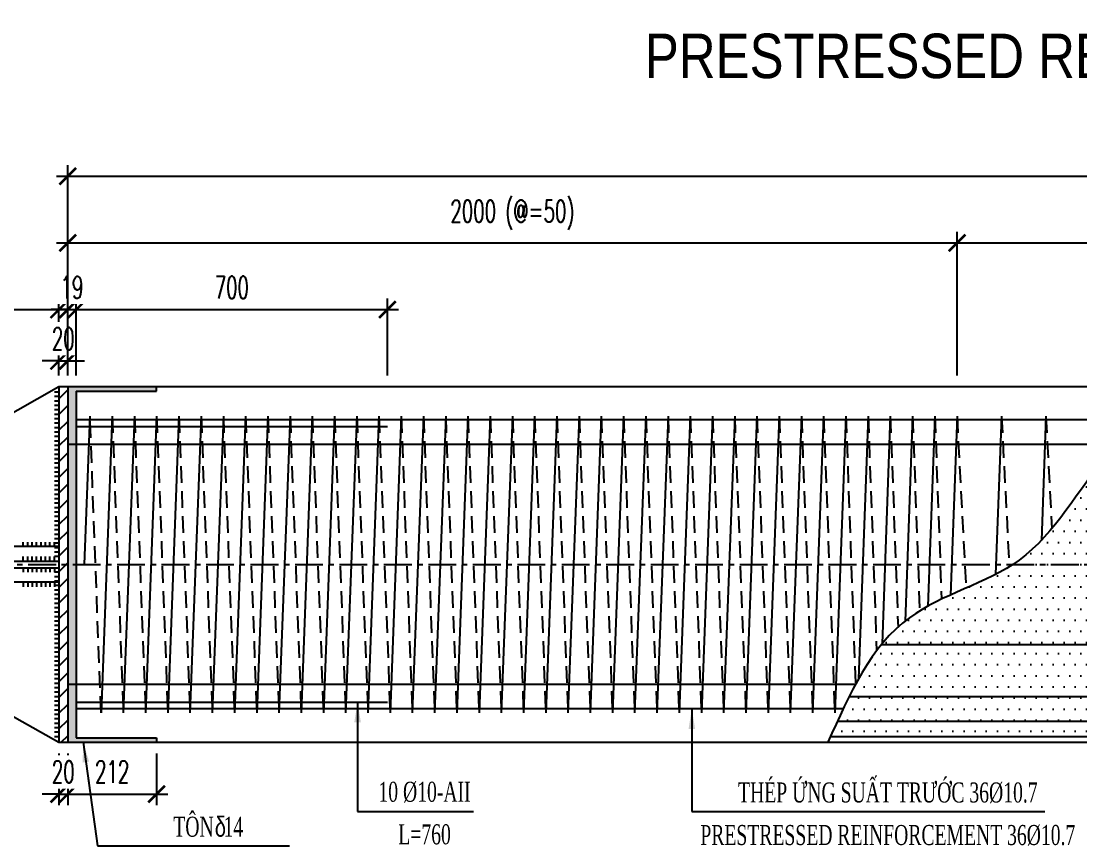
# Model space of a CAD drawing. Extents: x -687 to 808890, y -259 to 107959.
# Drawn here: x 798698 to 801079, y 77413 to 79268 of the extents above; entities that cross this region are included whole.
import ezdxf
from ezdxf.enums import TextEntityAlignment as Align

# ---------------------------------------------------------------- set-up
doc = ezdxf.new("R2010")
doc.units = 0
doc.header["$MEASUREMENT"] = 0
doc.header["$PDMODE"] = 3
doc.linetypes.add('CENTER', pattern=[2, 1.25, -0.25, 0.25, -0.25])
doc.linetypes.add('HIDDEN', pattern=[0.375, 0.25, -0.125])
doc.layers.get('0').update_dxf_attribs({"color": 3, "linetype": 'CONTINUOUS'})
doc.layers.get('DEFPOINTS').update_dxf_attribs({"linetype": 'CONTINUOUS'})
for name, color, linetype in [('Han', 7, 'CONTINUOUS'), ('Hatch', 5, 'CONTINUOUS'), ('Hidden', 4, 'HIDDEN'), ('Kich thuoc', 4, 'CONTINUOUS'), ('Net vang', 2, 'CONTINUOUS'), ('Text', 3, 'CONTINUOUS'), ('Thep chu', 1, 'CONTINUOUS'), ('Thep dai', 6, 'CONTINUOUS'), ('Tim', 8, 'CENTER')]:
    doc.layers.add(name, color=color, linetype=linetype)
doc.styles.add('Kichthuoc', font='romans.shx', dxfattribs={"width": 0.6})
doc.styles.get("Standard").update_dxf_attribs({"font": 'vntimeh.shx', "width": 0.65})
doc.styles.add('SYMBOL', font='greeks.shx', dxfattribs={"width": 0.8})
doc.styles.add('Ten', font='Vharialn.ttf')
doc.styles.add('THUONG', font='vnsimpleh.shx', dxfattribs={"width": 0.8})
doc.dimstyles.new('Dim 250', dxfattribs={"dimscale": 250, "dimtxt": 0.2, "dimasz": 0.15, "dimexe": 0.1, "dimexo": 0.1, "dimgap": 0.1, "dimtad": 1, "dimdec": 0, "dimlfac": -1, "dimzin": 0, "dimdsep": 46, "dimtxsty": 'Kichthuoc', "dimblk": 'ARCHTICK', "dimcen": 0.1, "dimdle": 0.1, "dimclrd": 4, "dimclre": 4, "dimclrt": 3, "dimadec": 0, "dimazin": 0, "dimtfac": 1, "dimtdec": 0, "dimtix": 1, "dimtmove": 2, "dimatfit": 3, "dimfxl": 1, "dimtfill": 1, "dimtolj": 1, "dimtzin": 0, "dimarcsym": 0})
doc.dimstyles.new('Le 250', dxfattribs={"dimscale": 250, "dimtxt": 0.22, "dimasz": 0.18, "dimexe": 0.1, "dimexo": 0.2, "dimgap": 0.1, "dimtad": 1, "dimdec": 0, "dimzin": 0, "dimdsep": 46, "dimtxsty": 'Kichthuoc', "dimblk": 'ARCHTICK', "dimcen": 0, "dimdle": 0.1, "dimclrd": 2, "dimclre": 2, "dimclrt": 256, "dimadec": 0, "dimazin": 0, "dimtfac": 1, "dimtdec": 0, "dimtix": 1, "dimtmove": 2, "dimatfit": 3, "dimfxl": 1, "dimtolj": 1, "dimtzin": 0, "dimarcsym": 0})
pattern_1 = [(45, (29890.79546142672, -26040.17226566958), (-17.67766952966368, 17.67766952966369), [])]

# ---------------------------------------------------------------- blocks, each defined once
blk = doc.blocks.new('_ArchTick')
at = {"color": 0, "linetype": 'ByBlock', "const_width": 0.15}
blk.add_lwpolyline([(-0.5, -0.5), (0.5, 0.5)], dxfattribs=at)
blk = doc.blocks.new('*D355')
at = {"layer": 'DEFPOINTS', "color": 0}
for p in [(798782.5368074952, 78619.23726367421), (798182.536807495, 78446.25324388397), (798782.5368074952, 78446.25324388397)]:
    blk.add_point(p, dxfattribs=at)
at = {"layer": 'Kich thuoc', "color": 4, "lineweight": -2}
for p, q in [((798182.536807495, 78471.25324388397), (798182.536807495, 78644.2372636742)), ((798782.5368074952, 78471.25324388397), (798782.5368074952, 78644.2372636742)), ((798157.536807495, 78619.23726367421), (798807.5368074952, 78619.23726367421))]:
    blk.add_line(p, q, dxfattribs=at)
at = {"layer": 'Kich thuoc', "color": 4, "lineweight": -2, "xscale": 37.5, "yscale": 37.5, "zscale": 37.5, "rotation": 180}
blk.add_blockref('_ArchTick', (798182.536807495, 78619.23726367421), dxfattribs=at)
at = {"layer": 'Kich thuoc', "color": 4, "lineweight": -2, "xscale": 37.5, "yscale": 37.5, "zscale": 37.5}
blk.add_blockref('_ArchTick', (798782.5368074952, 78619.23726367421), dxfattribs=at)
at = {"layer": 'Kich thuoc', "color": 3, "insert": (798482.5368074952, 78669.23726367421), "char_height": 50, "attachment_point": 5, "style": 'Kichthuoc', "bg_fill": 3, "box_fill_scale": 1.25, "bg_fill_color": 9, "bg_fill_true_color": 13158600, "bg_fill_transparency": 11732736}
blk.add_mtext('\\A1;600', dxfattribs=at)
blk = doc.blocks.new('*D356')
at = {"layer": 'DEFPOINTS', "color": 0}
for p in [(798802.536807495, 77646.2532438835), (799002.5368074952, 77646.25324388396), (799002.5368074952, 77529.7515545743)]:
    blk.add_point(p, dxfattribs=at)
at = {"layer": 'Kich thuoc', "color": 4, "lineweight": -2}
for p, q in [((798802.536807495, 77621.2532438835), (798802.536807495, 77504.7515545743)), ((799002.5368074952, 77621.25324388396), (799002.5368074952, 77504.7515545743)), ((798777.536807495, 77529.7515545743), (799027.536807495, 77529.7515545743))]:
    blk.add_line(p, q, dxfattribs=at)
at = {"layer": 'Kich thuoc', "color": 4, "lineweight": -2, "xscale": 37.5, "yscale": 37.5, "zscale": 37.5, "rotation": 180}
blk.add_blockref('_ArchTick', (798802.536807495, 77529.7515545743), dxfattribs=at)
at = {"layer": 'Kich thuoc', "color": 4, "lineweight": -2, "xscale": 37.5, "yscale": 37.5, "zscale": 37.5}
blk.add_blockref('_ArchTick', (799002.5368074952, 77529.7515545743), dxfattribs=at)
at = {"layer": 'Kich thuoc', "color": 3, "insert": (798902.536807495, 77579.7515545743), "char_height": 50, "attachment_point": 5, "style": 'Kichthuoc', "bg_fill": 3, "box_fill_scale": 1.25, "bg_fill_color": 9, "bg_fill_true_color": 13158600, "bg_fill_transparency": 4541452}
blk.add_mtext('\\A1;212', dxfattribs=at)
blk = doc.blocks.new('*D357')
at = {"layer": 'DEFPOINTS', "color": 0}
for p in [(798782.536807495, 77646.25324388349), (798802.536807495, 77646.2532438835), (798802.536807495, 77529.7515545743)]:
    blk.add_point(p, dxfattribs=at)
at = {"layer": 'Kich thuoc', "color": 4, "lineweight": -2}
for p, q in [((798782.536807495, 77621.25324388349), (798782.536807495, 77504.7515545743)), ((798802.536807495, 77621.2532438835), (798802.536807495, 77504.7515545743)), ((798782.536807495, 77529.7515545743), (798745.036807495, 77529.7515545743)), ((798782.536807495, 77529.7515545743), (798802.536807495, 77529.7515545743)), ((798802.536807495, 77529.7515545743), (798840.0368074952, 77529.7515545743))]:
    blk.add_line(p, q, dxfattribs=at)
at = {"layer": 'Kich thuoc', "color": 4, "lineweight": -2, "xscale": 37.5, "yscale": 37.5, "zscale": 37.5}
blk.add_blockref('_ArchTick', (798782.536807495, 77529.7515545743), dxfattribs=at)
at = {"layer": 'Kich thuoc', "color": 4, "lineweight": -2, "xscale": 37.5, "yscale": 37.5, "zscale": 37.5, "rotation": 180}
blk.add_blockref('_ArchTick', (798802.536807495, 77529.7515545743), dxfattribs=at)
at = {"layer": 'Kich thuoc', "color": 3, "insert": (798792.536807495, 77579.7515545743), "char_height": 50, "attachment_point": 5, "style": 'Kichthuoc', "bg_fill": 3, "box_fill_scale": 1.25, "bg_fill_color": 9, "bg_fill_true_color": 13158600, "bg_fill_transparency": 11732736}
blk.add_mtext('\\A1;20', dxfattribs=at)
blk = doc.blocks.new('*D358')
at = {"layer": 'DEFPOINTS', "color": 0}
for p in [(798802.536807495, 78503.8045265368), (798782.5368074952, 78446.25324388397), (798802.536807495, 78446.25324388398)]:
    blk.add_point(p, dxfattribs=at)
at = {"layer": 'Kich thuoc', "color": 4, "lineweight": -2}
for p, q in [((798782.5368074952, 78471.25324388397), (798782.5368074952, 78528.8045265368)), ((798802.536807495, 78471.25324388398), (798802.536807495, 78528.8045265368)), ((798782.5368074952, 78503.8045265368), (798745.0368074952, 78503.8045265368)), ((798782.5368074952, 78503.8045265368), (798802.536807495, 78503.8045265368)), ((798802.536807495, 78503.8045265368), (798840.036807495, 78503.8045265368))]:
    blk.add_line(p, q, dxfattribs=at)
at = {"layer": 'Kich thuoc', "color": 4, "lineweight": -2, "xscale": 37.5, "yscale": 37.5, "zscale": 37.5}
blk.add_blockref('_ArchTick', (798782.5368074952, 78503.8045265368), dxfattribs=at)
at = {"layer": 'Kich thuoc', "color": 4, "lineweight": -2, "xscale": 37.5, "yscale": 37.5, "zscale": 37.5, "rotation": 180}
blk.add_blockref('_ArchTick', (798802.536807495, 78503.8045265368), dxfattribs=at)
at = {"layer": 'Kich thuoc', "color": 3, "insert": (798792.536807495, 78553.8045265368), "char_height": 50, "attachment_point": 5, "style": 'Kichthuoc', "bg_fill": 3, "box_fill_scale": 1.25, "bg_fill_color": 9, "bg_fill_true_color": 13158600, "bg_fill_transparency": 5047472}
blk.add_mtext('\\A1;20', dxfattribs=at)
blk = doc.blocks.new('*D359')
at = {"layer": 'DEFPOINTS', "color": 0}
for p in [(800802.5368074953, 78769.23726367422), (798802.5368074952, 78446.25324388396), (800802.5368074953, 78446.25324388396)]:
    blk.add_point(p, dxfattribs=at)
at = {"layer": 'Kich thuoc', "color": 4, "lineweight": -2}
for p, q in [((798802.5368074952, 78471.25324388396), (798802.5368074952, 78794.23726367422)), ((800802.5368074953, 78471.25324388396), (800802.5368074953, 78794.23726367422)), ((798777.5368074952, 78769.23726367422), (800827.5368074952, 78769.23726367422))]:
    blk.add_line(p, q, dxfattribs=at)
at = {"layer": 'Kich thuoc', "color": 4, "lineweight": -2, "xscale": 37.5, "yscale": 37.5, "zscale": 37.5, "rotation": 180}
blk.add_blockref('_ArchTick', (798802.5368074952, 78769.23726367422), dxfattribs=at)
at = {"layer": 'Kich thuoc', "color": 4, "lineweight": -2, "xscale": 37.5, "yscale": 37.5, "zscale": 37.5}
blk.add_blockref('_ArchTick', (800802.5368074953, 78769.23726367422), dxfattribs=at)
at = {"layer": 'Kich thuoc', "color": 3, "insert": (799802.5368074952, 78832.33250176946), "char_height": 50, "attachment_point": 5, "style": 'Kichthuoc', "bg_fill": 3, "box_fill_scale": 1.25, "bg_fill_color": 9, "bg_fill_true_color": 13158600, "bg_fill_transparency": 4343244}
blk.add_mtext('\\A1;{2000 (@=50)}', dxfattribs=at)
blk = doc.blocks.new('*D360')
at = {"layer": 'DEFPOINTS', "color": 0}
for p in [(799521.536807495, 78619.23726367421), (798821.5368074953, 78446.25324388396), (799521.536807495, 78446.25324388396)]:
    blk.add_point(p, dxfattribs=at)
at = {"layer": 'Kich thuoc', "color": 4, "lineweight": -2}
for p, q in [((798821.5368074953, 78471.25324388396), (798821.5368074953, 78644.2372636742)), ((799521.536807495, 78471.25324388396), (799521.536807495, 78644.2372636742)), ((798796.5368074952, 78619.23726367421), (799546.5368074952, 78619.23726367421))]:
    blk.add_line(p, q, dxfattribs=at)
at = {"layer": 'Kich thuoc', "color": 4, "lineweight": -2, "xscale": 37.5, "yscale": 37.5, "zscale": 37.5, "rotation": 180}
blk.add_blockref('_ArchTick', (798821.5368074953, 78619.23726367421), dxfattribs=at)
at = {"layer": 'Kich thuoc', "color": 4, "lineweight": -2, "xscale": 37.5, "yscale": 37.5, "zscale": 37.5}
blk.add_blockref('_ArchTick', (799521.536807495, 78619.23726367421), dxfattribs=at)
at = {"layer": 'Kich thuoc', "color": 3, "insert": (799171.5368074952, 78669.23726367421), "char_height": 50, "attachment_point": 5, "style": 'Kichthuoc', "bg_fill": 3, "box_fill_scale": 1.25, "bg_fill_color": 9, "bg_fill_true_color": 13158600, "bg_fill_transparency": 11732736}
blk.add_mtext('\\A1;700', dxfattribs=at)
blk = doc.blocks.new('*D346')
at = {"layer": 'DEFPOINTS', "color": 0}
for p in [(798821.5368074953, 78619.23726367421), (798802.5368074952, 78446.25324388396), (798821.5368074953, 78446.25324388396)]:
    blk.add_point(p, dxfattribs=at)
at = {"layer": 'Kich thuoc', "color": 4, "lineweight": -2}
for p, q in [((798802.5368074952, 78471.25324388396), (798802.5368074952, 78644.2372636742)), ((798821.5368074953, 78471.25324388396), (798821.5368074953, 78644.2372636742)), ((798802.5368074952, 78619.23726367421), (798765.0368074952, 78619.23726367421)), ((798802.5368074952, 78619.23726367421), (798821.5368074953, 78619.23726367421)), ((798821.5368074953, 78619.23726367421), (798859.0368074952, 78619.23726367421))]:
    blk.add_line(p, q, dxfattribs=at)
at = {"layer": 'Kich thuoc', "color": 4, "lineweight": -2, "xscale": 37.5, "yscale": 37.5, "zscale": 37.5}
blk.add_blockref('_ArchTick', (798802.5368074952, 78619.23726367421), dxfattribs=at)
at = {"layer": 'Kich thuoc', "color": 4, "lineweight": -2, "xscale": 37.5, "yscale": 37.5, "zscale": 37.5, "rotation": 180}
blk.add_blockref('_ArchTick', (798821.5368074953, 78619.23726367421), dxfattribs=at)
at = {"layer": 'Kich thuoc', "color": 3, "insert": (798812.0368074952, 78669.23726367421), "char_height": 50, "attachment_point": 5, "style": 'Kichthuoc', "bg_fill": 3, "box_fill_scale": 1.25, "bg_fill_color": 9, "bg_fill_true_color": 13158600, "bg_fill_transparency": 11732736}
blk.add_mtext('\\A1;19', dxfattribs=at)
blk = doc.blocks.new('*D338')
at = {"layer": 'DEFPOINTS', "color": 0}
for p in [(805602.5368074953, 78919.2372636741), (798802.5368074954, 78446.25324388385), (805602.5368074953, 78446.25324388385)]:
    blk.add_point(p, dxfattribs=at)
at = {"layer": 'Kich thuoc', "color": 4, "lineweight": -2}
for p, q in [((798802.5368074954, 78471.25324388387), (798802.5368074954, 78944.2372636741)), ((805602.5368074953, 78471.25324388387), (805602.5368074953, 78944.2372636741)), ((798777.5368074953, 78919.2372636741), (805627.5368074954, 78919.2372636741))]:
    blk.add_line(p, q, dxfattribs=at)
at = {"layer": 'Kich thuoc', "color": 4, "lineweight": -2, "xscale": 37.5, "yscale": 37.5, "zscale": 37.5, "rotation": 180}
blk.add_blockref('_ArchTick', (798802.5368074954, 78919.2372636741), dxfattribs=at)
at = {"layer": 'Kich thuoc', "color": 4, "lineweight": -2, "xscale": 37.5, "yscale": 37.5, "zscale": 37.5}
blk.add_blockref('_ArchTick', (805602.5368074953, 78919.2372636741), dxfattribs=at)
at = {"layer": 'Kich thuoc', "color": 3, "insert": (802202.5368074954, 78984.71345415029), "char_height": 50, "attachment_point": 5, "style": 'THUONG', "bg_fill": 3, "box_fill_scale": 1.25, "bg_fill_color": 9, "bg_fill_true_color": 13158600, "bg_fill_transparency": 11989052}
blk.add_mtext('\\A1;l = mòi 7000 + ®Çu 30000', dxfattribs=at)
blk = doc.blocks.new('*D339')
at = {"layer": 'DEFPOINTS', "color": 0}
for p in [(803602.536807495, 78769.2372636741), (800802.536807495, 78446.25324388384), (803602.536807495, 78446.25324388384)]:
    blk.add_point(p, dxfattribs=at)
at = {"layer": 'Kich thuoc', "color": 4, "lineweight": -2}
for p, q in [((800802.536807495, 78471.25324388382), (800802.536807495, 78794.2372636741)), ((803602.536807495, 78471.25324388382), (803602.536807495, 78794.2372636741)), ((800777.536807495, 78769.2372636741), (803627.536807495, 78769.2372636741))]:
    blk.add_line(p, q, dxfattribs=at)
at = {"layer": 'Kich thuoc', "color": 4, "lineweight": -2, "xscale": 37.5, "yscale": 37.5, "zscale": 37.5, "rotation": 180}
blk.add_blockref('_ArchTick', (800802.536807495, 78769.2372636741), dxfattribs=at)
at = {"layer": 'Kich thuoc', "color": 4, "lineweight": -2, "xscale": 37.5, "yscale": 37.5, "zscale": 37.5}
blk.add_blockref('_ArchTick', (803602.536807495, 78769.2372636741), dxfattribs=at)
at = {"layer": 'Kich thuoc', "color": 3, "insert": (802202.536807495, 78832.33250176934), "char_height": 50, "attachment_point": 5, "style": 'Kichthuoc', "bg_fill": 3, "box_fill_scale": 1.25, "bg_fill_color": 9, "bg_fill_true_color": 13158600, "bg_fill_transparency": 14870860}
blk.add_mtext('\\A1;3000 + 26000 (@=100)', dxfattribs=at)

msp = doc.modelspace()

# ---------------------------------------------------------------- hatches: boundary and pattern name
at = {"layer": 'Hatch'}
h = msp.add_hatch(dxfattribs=at)
h.set_pattern_fill('DOTS', color=11, scale=400, style=0)
h.set_pattern_definition([(180, (1604493.353395659, -32679.0669423168), (-12.5, 25), [0, -25])])
edge = h.paths.add_edge_path()
edge.add_spline(control_points=[(802156.3621573301, 77664.58376043232), (802147.0929070798, 77653.13287939534), (802097.2669945871, 77618.69796543007), (802006.3749300952, 77871.18451819126), (802086.6847655472, 77984.5866442677), (802127.5368074952, 78042.27208697086)], knot_values=[811.1105619032805, 811.1105619032805, 811.1105619032805, 811.1105619032805, 862.8817420600491, 1073.007423085101, 1290.55793398011, 1290.55793398011, 1290.55793398011, 1290.55793398011], degree=3, periodic=0)
edge.add_line((802127.5368074954, 77646.25324388396), (800512.3121533527, 77646.25324388396))
edge.add_line((802127.5368074952, 78446.25324388396), (801308.9867264082, 78446.25324388396))
edge.add_spline(control_points=[(801308.9867264082, 78446.25324388397), (801250.0074601009, 78398.87204055418), (801110.265725383, 78286.61002102026), (800980.0828141998, 78027.3181994787), (800648.0255334103, 77952.68527407982), (800560.2154832212, 77754.41586291604), (800512.3121533527, 77646.25324388396)], knot_values=[0, 0, 0, 0, 226.3984406614406, 536.4141132316198, 815.3474170752341, 1150.174081805529, 1150.174081805529, 1150.174081805529, 1150.174081805529], degree=3, periodic=0)
edge.add_spline(control_points=[(802127.5368074952, 78446.25324388396), (802087.1737908009, 78379.61237726791), (802006.447757412, 78246.33064403584), (802093.1106232707, 78093.83629429266), (802140.1123354136, 78023.14569065528), (802146.2585872802, 78013.73384780766)], knot_values=[0, 0, 0, 0, 217.5505108953551, 435.1010217907101, 468.7300432359164, 468.7300432359164, 468.7300432359164, 468.7300432359164], degree=3, periodic=0)
h = msp.add_hatch(color=7, dxfattribs=at)
h.paths.add_polyline_path([(798821.5368074948, 78316.25324388398), (798802.536807495, 78316.25324388396), (798802.536807495, 78046.25324388397), (798821.5368074948, 78046.25324388398)])
h.paths.add_polyline_path([(798821.5368074948, 78046.25324388397), (798802.536807495, 78046.25324388397), (798802.536807495, 77776.25324388396), (798821.5368074948, 77776.25324388394)])

# ---------------------------------------------------------------- linework, layer by layer
msp.add_line((798182.5368074949, 77986.25324388396), (798782.5368074948, 77646.25324388396))
at = {"layer": 'Han'}
for p, q in [((798782.5368074945, 78433.75324388416), (798772.5368074944, 78433.75324388416)), ((798782.5368074945, 78423.75324388414), (798772.5368074944, 78423.75324388414)), ((798782.5368074945, 78413.75324388414), (798772.5368074944, 78413.75324388414)), ((798782.5368074945, 78403.75324388414), (798772.5368074944, 78403.75324388414)), ((798782.5368074945, 78393.75324388414), (798772.5368074944, 78393.75324388414)), ((798782.5368074945, 78383.75324388414), (798772.5368074944, 78383.75324388414)), ((798782.5368074945, 78373.75324388414), (798772.5368074944, 78373.75324388414)), ((798782.5368074945, 78363.75324388414), (798772.5368074944, 78363.75324388414)), ((798782.5368074945, 78353.75324388414), (798772.5368074944, 78353.75324388414)), ((798782.5368074945, 78343.75324388413), (798772.5368074944, 78343.75324388413)), ((798782.5368074945, 78333.75324388413), (798772.5368074944, 78333.75324388413)), ((798782.5368074945, 78323.75324388413), (798772.5368074944, 78323.75324388413)), ((798782.5368074945, 78313.75324388413), (798772.5368074944, 78313.75324388413)), ((798782.5368074945, 78303.75324388413), (798772.5368074944, 78303.75324388413)), ((798782.5368074945, 78293.75324388413), (798772.5368074944, 78293.75324388413)), ((798782.5368074945, 78283.75324388413), (798772.5368074944, 78283.75324388413)), ((798782.5368074945, 78273.75324388412), (798772.5368074944, 78273.75324388412)), ((798782.5368074945, 78263.75324388413), (798772.5368074944, 78263.75324388413)), ((798782.5368074945, 78253.75324388413), (798772.5368074944, 78253.75324388413)), ((798782.5368074945, 78243.75324388413), (798772.5368074944, 78243.75324388413)), ((798782.5368074945, 78233.75324388413), (798772.5368074944, 78233.75324388413)), ((798782.5368074945, 78223.75324388413), (798772.5368074944, 78223.75324388413)), ((798782.5368074945, 78213.75324388413), (798772.5368074944, 78213.75324388413)), ((798782.5368074945, 78203.75324388413), (798772.5368074944, 78203.75324388413)), ((798782.5368074945, 78193.75324388412), (798772.5368074944, 78193.75324388412)), ((798782.5368074945, 78183.75324388413), (798772.5368074944, 78183.75324388413)), ((798782.5368074945, 78173.75324388413), (798772.5368074944, 78173.75324388413)), ((798782.5368074945, 78163.75324388413), (798772.5368074944, 78163.75324388413)), ((798782.5368074945, 78153.75324388413), (798772.5368074944, 78153.75324388413)), ((798782.5368074945, 78143.75324388413), (798772.5368074944, 78143.75324388413)), ((798782.5368074945, 78133.75324388413), (798772.5368074944, 78133.75324388413)), ((798782.5368074945, 78123.75324388413), (798772.5368074944, 78123.75324388413)), ((798702.536807495, 78086.25324388442), (798702.536807495, 78096.25324388442)), ((798712.536807495, 78086.25324388442), (798712.536807495, 78096.25324388442)), ((798722.5368074949, 78086.25324388442), (798722.5368074949, 78096.25324388442)), ((798732.536807495, 78086.25324388442), (798732.536807495, 78096.25324388442)), ((798742.536807495, 78086.25324388442), (798742.536807495, 78096.25324388442)), ((798752.5368074949, 78086.25324388442), (798752.5368074949, 78096.25324388442)), ((798762.536807495, 78086.25324388442), (798762.536807495, 78096.25324388442)), ((798782.5368074945, 78113.75324388412), (798772.5368074944, 78113.75324388412)), ((798782.5368074945, 78103.75324388413), (798772.5368074944, 78103.75324388413)), ((798772.536807495, 78086.25324388442), (798772.536807495, 78096.25324388442)), ((798782.5368074945, 78093.75324388413), (798772.5368074944, 78093.75324388413)), ((798782.5368074945, 78083.75324388413), (798772.5368074944, 78083.75324388413)), ((798782.5368074945, 78073.75324388413), (798772.5368074944, 78073.75324388413)), ((798702.536807495, 78053.75324388444), (798702.536807495, 78063.75324388444)), ((798712.536807495, 78053.75324388444), (798712.536807495, 78063.75324388444)), ((798722.5368074949, 78053.75324388444), (798722.5368074949, 78063.75324388444)), ((798732.536807495, 78053.75324388444), (798732.536807495, 78063.75324388444)), ((798742.536807495, 78053.75324388444), (798742.536807495, 78063.75324388444)), ((798752.5368074949, 78053.75324388444), (798752.5368074949, 78063.75324388444)), ((798762.536807495, 78053.75324388444), (798762.536807495, 78063.75324388444)), ((798772.536807495, 78053.75324388444), (798772.536807495, 78063.75324388444)), ((798782.5368074945, 78063.75324388413), (798772.5368074944, 78063.75324388413)), ((798702.536807495, 78038.75324388352), (798702.536807495, 78028.7532438835)), ((798712.536807495, 78038.75324388353), (798712.536807495, 78028.75324388353)), ((798722.5368074949, 78038.75324388353), (798722.5368074949, 78028.75324388355)), ((798732.536807495, 78038.75324388358), (798732.536807495, 78028.75324388358)), ((798742.536807495, 78038.75324388359), (798742.536807495, 78028.75324388359)), ((798752.5368074949, 78038.7532438836), (798752.5368074949, 78028.7532438836)), ((798762.536807495, 78038.75324388362), (798762.536807495, 78028.75324388362)), ((798772.536807495, 78038.75324388364), (798772.536807495, 78028.75324388364)), ((798782.5368074945, 78028.75324388378), (798772.5368074944, 78028.75324388378)), ((798702.536807495, 78006.25324388348), (798702.536807495, 77996.25324388348)), ((798712.536807495, 78006.25324388348), (798712.536807495, 77996.25324388348)), ((798722.5368074949, 78006.25324388348), (798722.5368074949, 77996.25324388348)), ((798732.536807495, 78006.25324388348), (798732.536807495, 77996.25324388348)), ((798742.536807495, 78006.25324388348), (798742.536807495, 77996.25324388348)), ((798752.5368074949, 78006.25324388348), (798752.5368074949, 77996.25324388348)), ((798762.536807495, 78006.25324388348), (798762.536807495, 77996.25324388348)), ((798782.5368074945, 78018.75324388378), (798772.5368074944, 78018.75324388378)), ((798782.5368074945, 78008.75324388378), (798772.5368074944, 78008.75324388378)), ((798772.536807495, 78006.25324388348), (798772.536807495, 77996.25324388348)), ((798782.5368074945, 77998.75324388378), (798772.5368074944, 77998.75324388378)), ((798782.5368074945, 77988.75324388378), (798772.5368074944, 77988.75324388378)), ((798782.5368074945, 77978.75324388378), (798772.5368074944, 77978.75324388378)), ((798782.5368074945, 77968.75324388378), (798772.5368074944, 77968.75324388378)), ((798782.5368074945, 77958.75324388378), (798772.5368074944, 77958.75324388378)), ((798782.5368074945, 77948.75324388378), (798772.5368074944, 77948.75324388378)), ((798782.5368074945, 77938.75324388378), (798772.5368074944, 77938.75324388378)), ((798782.5368074945, 77928.75324388378), (798772.5368074944, 77928.75324388378)), ((798782.5368074945, 77918.75324388378), (798772.5368074944, 77918.75324388378)), ((798782.5368074945, 77908.75324388378), (798772.5368074944, 77908.75324388378)), ((798782.5368074945, 77898.75324388378), (798772.5368074944, 77898.75324388378)), ((798782.5368074945, 77888.75324388378), (798772.5368074944, 77888.75324388378)), ((798782.5368074945, 77878.75324388378), (798772.5368074944, 77878.75324388378)), ((798782.5368074945, 77868.75324388378), (798772.5368074944, 77868.75324388378)), ((798782.5368074945, 77858.75324388378), (798772.5368074944, 77858.75324388378)), ((798782.5368074945, 77848.75324388378), (798772.5368074944, 77848.75324388378)), ((798782.5368074945, 77838.75324388378), (798772.5368074944, 77838.75324388378)), ((798782.5368074945, 77828.75324388378), (798772.5368074944, 77828.75324388378)), ((798782.5368074945, 77818.75324388378), (798772.5368074944, 77818.75324388378)), ((798782.5368074945, 77808.75324388378), (798772.5368074944, 77808.75324388378)), ((798782.5368074945, 77798.75324388378), (798772.5368074944, 77798.75324388378)), ((798782.5368074945, 77788.75324388378), (798772.5368074944, 77788.75324388378)), ((798782.5368074945, 77778.75324388378), (798772.5368074944, 77778.75324388378)), ((798782.5368074945, 77768.75324388378), (798772.5368074944, 77768.75324388378)), ((798782.5368074945, 77758.75324388378), (798772.5368074944, 77758.75324388378)), ((798782.5368074945, 77748.75324388378), (798772.5368074944, 77748.75324388378)), ((798782.5368074945, 77738.75324388377), (798772.5368074944, 77738.75324388377)), ((798782.5368074945, 77728.75324388377), (798772.5368074944, 77728.75324388377)), ((798782.5368074945, 77718.75324388377), (798772.5368074944, 77718.75324388377)), ((798782.5368074945, 77708.75324388377), (798772.5368074944, 77708.75324388377)), ((798782.5368074945, 77698.75324388377), (798772.5368074944, 77698.75324388377)), ((798782.5368074945, 77688.75324388377), (798772.5368074944, 77688.75324388377)), ((798782.5368074945, 77678.75324388377), (798772.5368074944, 77678.75324388377)), ((798782.5368074945, 77668.75324388377), (798772.5368074944, 77668.75324388377)), ((798782.5368074945, 77658.75324388377), (798772.5368074944, 77658.75324388377))]:
    msp.add_line(p, q, dxfattribs=at)
at = {"layer": 'Hatch', "color": 9}
for p, q in [((802047.5587422721, 77865.66657809808), (800632.3934185166, 77865.66657809808)), ((802071.0028302213, 77748.76587046869), (800559.657918866, 77748.76587046869)), ((802099.6709578891, 77693.14435255941), (800533.2593595117, 77693.14435255941)), ((802120.3223137222, 77658.17920468279), (800517.5968893613, 77658.17920468279))]:
    msp.add_line(p, q, dxfattribs=at)
at = {"layer": 'Hidden', "ltscale": 150}
for p, q in [((798877.536807495, 77712.85324388395), (798852.536807495, 78379.65324388393)), ((798902.5368074949, 78379.65324388393), (798927.5368074949, 77712.85324388395)), ((798952.5368074949, 78379.65324388393), (798977.536807495, 77712.85324388395)), ((799002.536807495, 78379.65324388393), (799027.536807495, 77712.85324388395)), ((799052.5368074949, 78379.65324388393), (799077.5368074949, 77712.85324388395)), ((799102.5368074949, 78379.65324388393), (799127.536807495, 77712.85324388395)), ((799152.536807495, 78379.65324388393), (799177.536807495, 77712.85324388395)), ((799202.536807495, 78379.65324388393), (799227.5368074949, 77712.85324388395)), ((799252.5368074949, 78379.65324388393), (799277.536807495, 77712.85324388395)), ((799302.536807495, 78379.65324388393), (799327.536807495, 77712.85324388395)), ((799352.536807495, 78379.65324388393), (799377.5368074949, 77712.85324388395)), ((799402.5368074949, 78379.65324388393), (799427.536807495, 77712.85324388395)), ((799452.536807495, 78379.65324388393), (799477.536807495, 77712.85324388395)), ((799502.536807495, 78379.65324388393), (799527.5368074949, 77712.85324388395)), ((799552.5368074949, 78379.65324388393), (799577.5368074949, 77712.85324388395)), ((799602.536807495, 78379.65324388393), (799627.536807495, 77712.85324388395)), ((799652.536807495, 78379.65324388393), (799677.5368074949, 77712.85324388395)), ((799702.5368074949, 78379.65324388393), (799727.5368074949, 77712.85324388395)), ((799752.536807495, 78379.65324388393), (799777.536807495, 77712.85324388395)), ((799802.536807495, 78379.65324388393), (799827.5368074949, 77712.85324388395)), ((799852.5368074949, 78379.65324388393), (799877.5368074949, 77712.85324388395)), ((799902.536807495, 78379.65324388393), (799927.536807495, 77712.85324388395)), ((799952.536807495, 78379.65324388393), (799977.5368074949, 77712.85324388395)), ((800002.5368074949, 78379.65324388393), (800027.536807495, 77712.85324388395)), ((800052.536807495, 78379.65324388393), (800077.536807495, 77712.85324388395)), ((800102.536807495, 78379.65324388393), (800127.5368074949, 77712.85324388395)), ((800152.5368074949, 78379.65324388401), (800177.536807495, 77712.853243884)), ((800202.5368074949, 78379.65324388401), (800227.536807495, 77712.853243884)), ((800252.536807495, 78379.65324388401), (800277.5368074949, 77712.853243884)), ((800302.5368074949, 78379.65324388401), (800327.536807495, 77712.853243884)), ((800352.5368074949, 78379.65324388401), (800377.536807495, 77712.853243884)), ((800402.536807495, 78379.65324388401), (800427.5368074949, 77712.853243884)), ((800452.5368074949, 78379.65324388401), (800477.536807495, 77712.853243884)), ((800502.5368074949, 78379.65324388401), (800527.536807495, 77712.853243884)), ((800552.536807495, 78379.65324388407), (800574.3025255791, 77776.88028774565)), ((800602.5368074949, 78379.65324388407), (800621.7185235843, 77852.00239373474)), ((800652.5368074949, 78379.65324388407), (800669.8782620532, 77905.50247696227)), ((800702.536807495, 78379.65324388407), (800718.6266980165, 77941.88794664213)), ((800752.5368074949, 78379.65324388407), (800767.7244642527, 77968.11768661936)), ((800802.536807495, 78379.65324388407), (800822.6098736193, 77992.82168790877)), ((800902.5368074949, 78379.65324388407), (800920.1015939023, 78041.15918352353)), ((801002.536807495, 78379.65324388407), (801015.6572458944, 78126.80698862215))]:
    msp.add_line(p, q, dxfattribs=at)
at = {"layer": 'Kich thuoc'}
for p, q in [((801161.8706697166, 78316.25324388396), (798802.536807495, 78316.25324388397)), ((798182.5368074949, 78053.75324388397), (798782.5368074948, 78053.75324388397)), ((798182.5368074949, 78038.75324388397), (798782.5368074948, 78038.75324388397)), ((800573.96260097, 77776.25324388396), (798802.536807495, 77776.25324388396))]:
    msp.add_line(p, q, dxfattribs=at)
at = {"layer": 'Net vang'}
msp.add_open_spline([(801308.9867264082, 78446.25324388397), (801250.0074601005, 78398.8720405542), (801110.265725383, 78286.61002102027), (800980.0828141998, 78027.3181994787), (800648.0255334098, 77952.68527407983), (800560.2154832212, 77754.41586291605), (800512.3121533527, 77646.25324388396)], degree=3, knots=[0, 0, 0, 0, 226.3984406614406, 536.4141132316198, 815.3474170752341, 1150.174081805529, 1150.174081805529, 1150.174081805529, 1150.174081805529], dxfattribs=at)
at = {"layer": 'Thep chu'}
for p, q in [((801218.7560082718, 78371.25324388396), (798821.536807495, 78371.25324388396)), ((800546.2748046131, 77721.25324388396), (798821.536807495, 77721.25324388396))]:
    msp.add_line(p, q, dxfattribs=at)
at = {"layer": 'Thep dai'}
for p, q in [((798852.536807495, 78379.65324388393), (798839.6059232833, 78046.25324388396)), ((798902.5368074949, 78379.65324388393), (798877.536807495, 77712.85324388395)), ((798952.5368074949, 78379.65324388393), (798927.5368074949, 77712.85324388395)), ((799002.536807495, 78379.65324388393), (798977.536807495, 77712.85324388395)), ((799052.5368074949, 78379.65324388393), (799027.536807495, 77712.85324388395)), ((799102.5368074949, 78379.65324388393), (799077.5368074949, 77712.85324388395)), ((799152.536807495, 78379.65324388393), (799127.536807495, 77712.85324388395)), ((799202.536807495, 78379.65324388393), (799177.536807495, 77712.85324388395)), ((799252.5368074949, 78379.65324388393), (799227.5368074949, 77712.85324388395)), ((799302.536807495, 78379.65324388393), (799277.536807495, 77712.85324388395)), ((799352.536807495, 78379.65324388393), (799327.536807495, 77712.85324388395)), ((799402.5368074949, 78379.65324388393), (799377.5368074949, 77712.85324388395)), ((799452.536807495, 78379.65324388393), (799427.536807495, 77712.85324388395)), ((799502.536807495, 78379.65324388393), (799477.536807495, 77712.85324388395)), ((799552.5368074949, 78379.65324388393), (799527.5368074949, 77712.85324388395)), ((799602.536807495, 78379.65324388393), (799577.5368074949, 77712.85324388395)), ((799652.536807495, 78379.65324388393), (799627.536807495, 77712.85324388395)), ((799702.5368074949, 78379.65324388393), (799677.5368074949, 77712.85324388387)), ((799752.536807495, 78379.65324388393), (799727.5368074949, 77712.85324388387)), ((799802.536807495, 78379.65324388393), (799777.536807495, 77712.85324388387)), ((799852.5368074949, 78379.65324388393), (799827.5368074949, 77712.85324388387)), ((799902.536807495, 78379.65324388393), (799877.5368074949, 77712.85324388387)), ((799952.536807495, 78379.65324388393), (799927.536807495, 77712.85324388387)), ((800002.5368074949, 78379.65324388393), (799977.5368074949, 77712.85324388387)), ((800052.536807495, 78379.65324388393), (800027.536807495, 77712.85324388387)), ((800102.536807495, 78379.65324388393), (800077.536807495, 77712.85324388387)), ((800152.5368074949, 78379.65324388401), (800127.5368074949, 77712.85324388393)), ((800202.5368074949, 78379.65324388401), (800177.536807495, 77712.85324388393)), ((800252.536807495, 78379.65324388401), (800227.536807495, 77712.85324388393)), ((800302.5368074949, 78379.65324388401), (800277.5368074949, 77712.85324388393)), ((800352.5368074949, 78379.65324388401), (800327.536807495, 77712.85324388395)), ((800402.536807495, 78379.65324388401), (800377.536807495, 77712.85324388395)), ((800452.5368074949, 78379.65324388401), (800427.5368074949, 77712.85324388395)), ((800502.5368074949, 78379.65324388401), (800477.536807495, 77712.85324388395)), ((800552.536807495, 78379.65324388407), (800527.536807495, 77712.85324388399)), ((800602.5368074949, 78379.65324388407), (800581.1993792766, 77789.33153072439)), ((800652.5368074949, 78379.65324388407), (800633.8878838709, 77867.491736289)), ((800702.536807495, 78379.65324388407), (800685.657689206, 77918.9435169875)), ((800752.5368074949, 78379.65324388407), (800736.8081723728, 77952.39036361146)), ((800802.536807495, 78379.65324388407), (800787.6672116232, 77977.36435269982)), ((800902.5368074949, 78379.65324388407), (800889.3872932489, 78023.90023275523)), ((801002.536807495, 78379.65324388407), (800992.2131951958, 78100.35348478983)), ((798821.536807495, 78356.25324388396), (799521.536807495, 78356.25324388398)), ((798782.5368074948, 78086.25324388396), (798082.5368074949, 78086.25324388396)), ((798782.5368074948, 78006.25324388396), (798082.5368074949, 78006.25324388396)), ((798821.536807495, 77736.25324388396), (799521.536807495, 77736.25324388397))]:
    msp.add_line(p, q, dxfattribs=at)
at = {"layer": 'Tim', "ltscale": 50}
msp.add_line((798013.707790532, 78046.25324388396), (802124.9561752533, 78046.25324388396), dxfattribs=at)

# ---------------------------------------------------------------- texts
at = {"layer": 'Text', "color": 3, "style": 'Ten'}
msp.add_text('prestressed reinforced concrete pipe pile D800-540, L= 37m (1:25)', height=100, dxfattribs=at).set_placement((802202.5368074954, 79139.94082272417), align=Align.CENTER)
at = {"layer": 'Text', "width": 0.65}
for s, p in [('thÐp øng suÊt tr\xadíc 36%%c10.7', (800646.9353928792, 77510.93590157267)), ('10 %%C10-aii', (799605.0201432093, 77512.49766105562)), ('t«n  14', (799118.5219416319, 77433.96256715973)), ('l=760', (799605.0201432093, 77416.83730880995)), ('prestressed reinforcement 36%%c10.7', (800646.9353928792, 77415.275549327))]:
    msp.add_text(s, height=45, dxfattribs=at).set_placement(p, align=Align.CENTER)
at = {"layer": 'Text', "style": 'SYMBOL', "width": 0.75}
msp.add_text('d', height=45, dxfattribs=at).set_placement((799133.3003242282, 77433.96256715973))

# ---------------------------------------------------------------- dimensions: what is measured, and where the dimension line sits
at = {"layer": 'Kich thuoc'}
dim = msp.add_linear_dim(base=(798782.5368074952, 78619.23726367421), p1=(798182.536807495, 78446.25324388397), p2=(798782.5368074952, 78446.25324388397), dimstyle='Dim 250', dxfattribs=at)
dim.commit()
dim.dimension.update_dxf_attribs({"geometry": '*D355', "text_midpoint": (798482.5368074952, 78669.23726367421)})

# ---------------------------------------------------------------- leaders
for points in [[(799454.4121170196, 77736.25324388397), (799454.4121170196, 77490.57755980597), (799715.3873334259, 77490.57755980597)], [(800206.1306979285, 77721.25324388396), (800206.1306979285, 77490.57755980598), (801000.1984627717, 77490.57755980598)]]:
    msp.add_leader(points, dimstyle='Le 250', override={"dimtad": 0}, dxfattribs=at)

# ---------------------------------------------------------------- next in the draw order: linework, layer by layer
msp.add_line((798182.5368074949, 78106.25324388396), (798782.5368074948, 78446.25324388396))

# ---------------------------------------------------------------- next in the draw order: dimensions: what is measured, and where the dimension line sits
dim = msp.add_linear_dim(base=(799002.5368074952, 77529.7515545743), p1=(798802.536807495, 77646.2532438835), p2=(799002.5368074952, 77646.25324388396), text='212', dimstyle='Dim 250', dxfattribs=at)
dim.commit()
dim.dimension.update_dxf_attribs({"geometry": '*D356', "text_midpoint": (798902.536807495, 77579.7515545743)})

# ---------------------------------------------------------------- next in the draw order: linework, layer by layer
msp.add_line((799002.5368074952, 77656.25324388396), (799002.5368074952, 77646.25324388396))

# ---------------------------------------------------------------- next in the draw order: dimensions: what is measured, and where the dimension line sits
for base, p1, p2, picture, middle in [((798802.536807495, 78503.8045265368), (798782.5368074952, 78446.25324388397), (798802.536807495, 78446.25324388398), '*D358', (798792.536807495, 78553.8045265368)), ((798802.536807495, 77529.7515545743), (798782.536807495, 77646.25324388349), (798802.536807495, 77646.2532438835), '*D357', (798792.536807495, 77579.7515545743))]:
    dim = msp.add_linear_dim(base=base, p1=p1, p2=p2, dimstyle='Dim 250', dxfattribs=at)
    dim.commit()
    dim.dimension.update_dxf_attribs({"geometry": picture, "text_midpoint": middle})

# ---------------------------------------------------------------- next in the draw order: hatches: boundary and pattern name
at = {"layer": 'Hatch'}
h = msp.add_hatch(dxfattribs=at)
h.set_pattern_fill('ANSI31', color=256, scale=200, style=0)
h.set_pattern_definition(pattern_1)
h.paths.add_polyline_path([(798802.536807495, 78046.25324388396), (798782.536807495, 78046.25324388397), (798782.5368074952, 77646.25324388398), (798802.536807495, 77646.25324388398)])
msp.add_hatch(color=7, dxfattribs=at).paths.add_polyline_path([(798821.536807495, 77776.25324388394), (798802.5368074952, 77776.25324388398), (798802.5368074952, 77646.25324388396), (799002.536807495, 77646.25324388396), (799002.5368074952, 77656.25324388396), (798821.536807495, 77656.25324388396)])

# ---------------------------------------------------------------- next in the draw order: linework, layer by layer
for p, q in [((798782.536807495, 78446.25324388396), (798782.536807495, 77646.25324388396)), ((798782.536807495, 77646.25324388396), (802127.536807495, 77646.25324388396)), ((798821.536807495, 77656.25324388396), (799002.5368074952, 77656.25324388396))]:
    msp.add_line(p, q)

# ---------------------------------------------------------------- next in the draw order: leaders
at = {"layer": 'Kich thuoc'}
msp.add_leader([(798837.2441171767, 77646.25324388397), (798869.4924067818, 77413.60422539304), (799301.4311326497, 77413.60422539304)], dimstyle='Le 250', override={"dimtad": 0}, dxfattribs=at)

# ---------------------------------------------------------------- next in the draw order: dimensions: what is measured, and where the dimension line sits
dim = msp.add_linear_dim(base=(800802.5368074953, 78769.23726367422), p1=(798802.5368074952, 78446.25324388396), p2=(800802.5368074953, 78446.25324388396), text='{<> (@=50)}', dimstyle='Dim 250', dxfattribs=at)
dim.commit()
dim.dimension.update_dxf_attribs({"geometry": '*D359', "text_midpoint": (799802.5368074952, 78832.33250176946)})

# ---------------------------------------------------------------- next in the draw order: linework, layer by layer
for p, q in [((798782.5368074952, 78446.25324388397), (802127.536807495, 78446.25324388396)), ((798802.536807495, 78446.25324388396), (798802.536807495, 77646.25324388396)), ((798821.5368074948, 78436.25324388393), (798821.536807495, 77656.25324388396))]:
    msp.add_line(p, q)

# ---------------------------------------------------------------- next in the draw order: dimensions: what is measured, and where the dimension line sits
dim = msp.add_linear_dim(base=(799521.536807495, 78619.23726367421), p1=(798821.5368074953, 78446.25324388396), p2=(799521.536807495, 78446.25324388396), dimstyle='Dim 250', dxfattribs=at)
dim.commit()
dim.dimension.update_dxf_attribs({"geometry": '*D360', "text_midpoint": (799171.5368074952, 78669.23726367421)})

# ---------------------------------------------------------------- next in the draw order: linework, layer by layer
msp.add_line((799002.5368074952, 78436.25324388393), (799002.5368074952, 78446.25324388393))

# ---------------------------------------------------------------- next in the draw order: dimensions: what is measured, and where the dimension line sits
dim = msp.add_linear_dim(base=(798821.5368074953, 78619.23726367421), p1=(798802.5368074952, 78446.25324388396), p2=(798821.5368074953, 78446.25324388396), dimstyle='Dim 250', dxfattribs=at)
dim.commit()
dim.dimension.update_dxf_attribs({"geometry": '*D346', "text_midpoint": (798812.0368074952, 78669.23726367421)})

# ---------------------------------------------------------------- next in the draw order: hatches: boundary and pattern name
at = {"layer": 'Hatch'}
h = msp.add_hatch(dxfattribs=at)
h.set_pattern_fill('ANSI31', color=256, scale=200, style=0)
h.set_pattern_definition(pattern_1)
h.paths.add_polyline_path([(798802.536807495, 78446.25324388398), (798782.5368074948, 78446.25324388397), (798782.536807495, 78046.25324388396), (798802.536807495, 78046.25324388396)])
msp.add_hatch(color=7, dxfattribs=at).paths.add_polyline_path([(798821.5368074948, 78436.25324388393), (799002.5368074952, 78436.25324388396), (799002.5368074952, 78446.25324388397), (798802.536807495, 78446.25324388398), (798802.5368074952, 78316.25324388398), (798821.5368074948, 78316.25324388398)])

# ---------------------------------------------------------------- next in the draw order: linework, layer by layer
msp.add_line((798821.5368074948, 78436.25324388393), (799002.5368074952, 78436.25324388393))

# ---------------------------------------------------------------- next in the draw order: dimensions: what is measured, and where the dimension line sits
at = {"layer": 'Kich thuoc'}
dim = msp.add_linear_dim(base=(805602.5368074953, 78919.2372636741), p1=(798802.5368074954, 78446.25324388385), p2=(805602.5368074953, 78446.25324388385), text='l = mòi 7000 + ®Çu 30000', dimstyle='Dim 250', override={"dimtxsty": 'THUONG'}, dxfattribs=at)
dim.commit()
dim.dimension.update_dxf_attribs({"geometry": '*D338', "text_midpoint": (802202.5368074954, 78984.71345415029)})

# ---------------------------------------------------------------- next in the draw order: dimensions: what is measured, and where the dimension line sits
dim = msp.add_linear_dim(base=(803602.536807495, 78769.2372636741), p1=(800802.536807495, 78446.25324388384), p2=(803602.536807495, 78446.25324388384), text='3000 + 26000 (@=100)', dimstyle='Dim 250', dxfattribs=at)
dim.commit()
dim.dimension.update_dxf_attribs({"geometry": '*D339', "text_midpoint": (802202.536807495, 78832.33250176934)})

doc.saveas('drawing.dxf')
